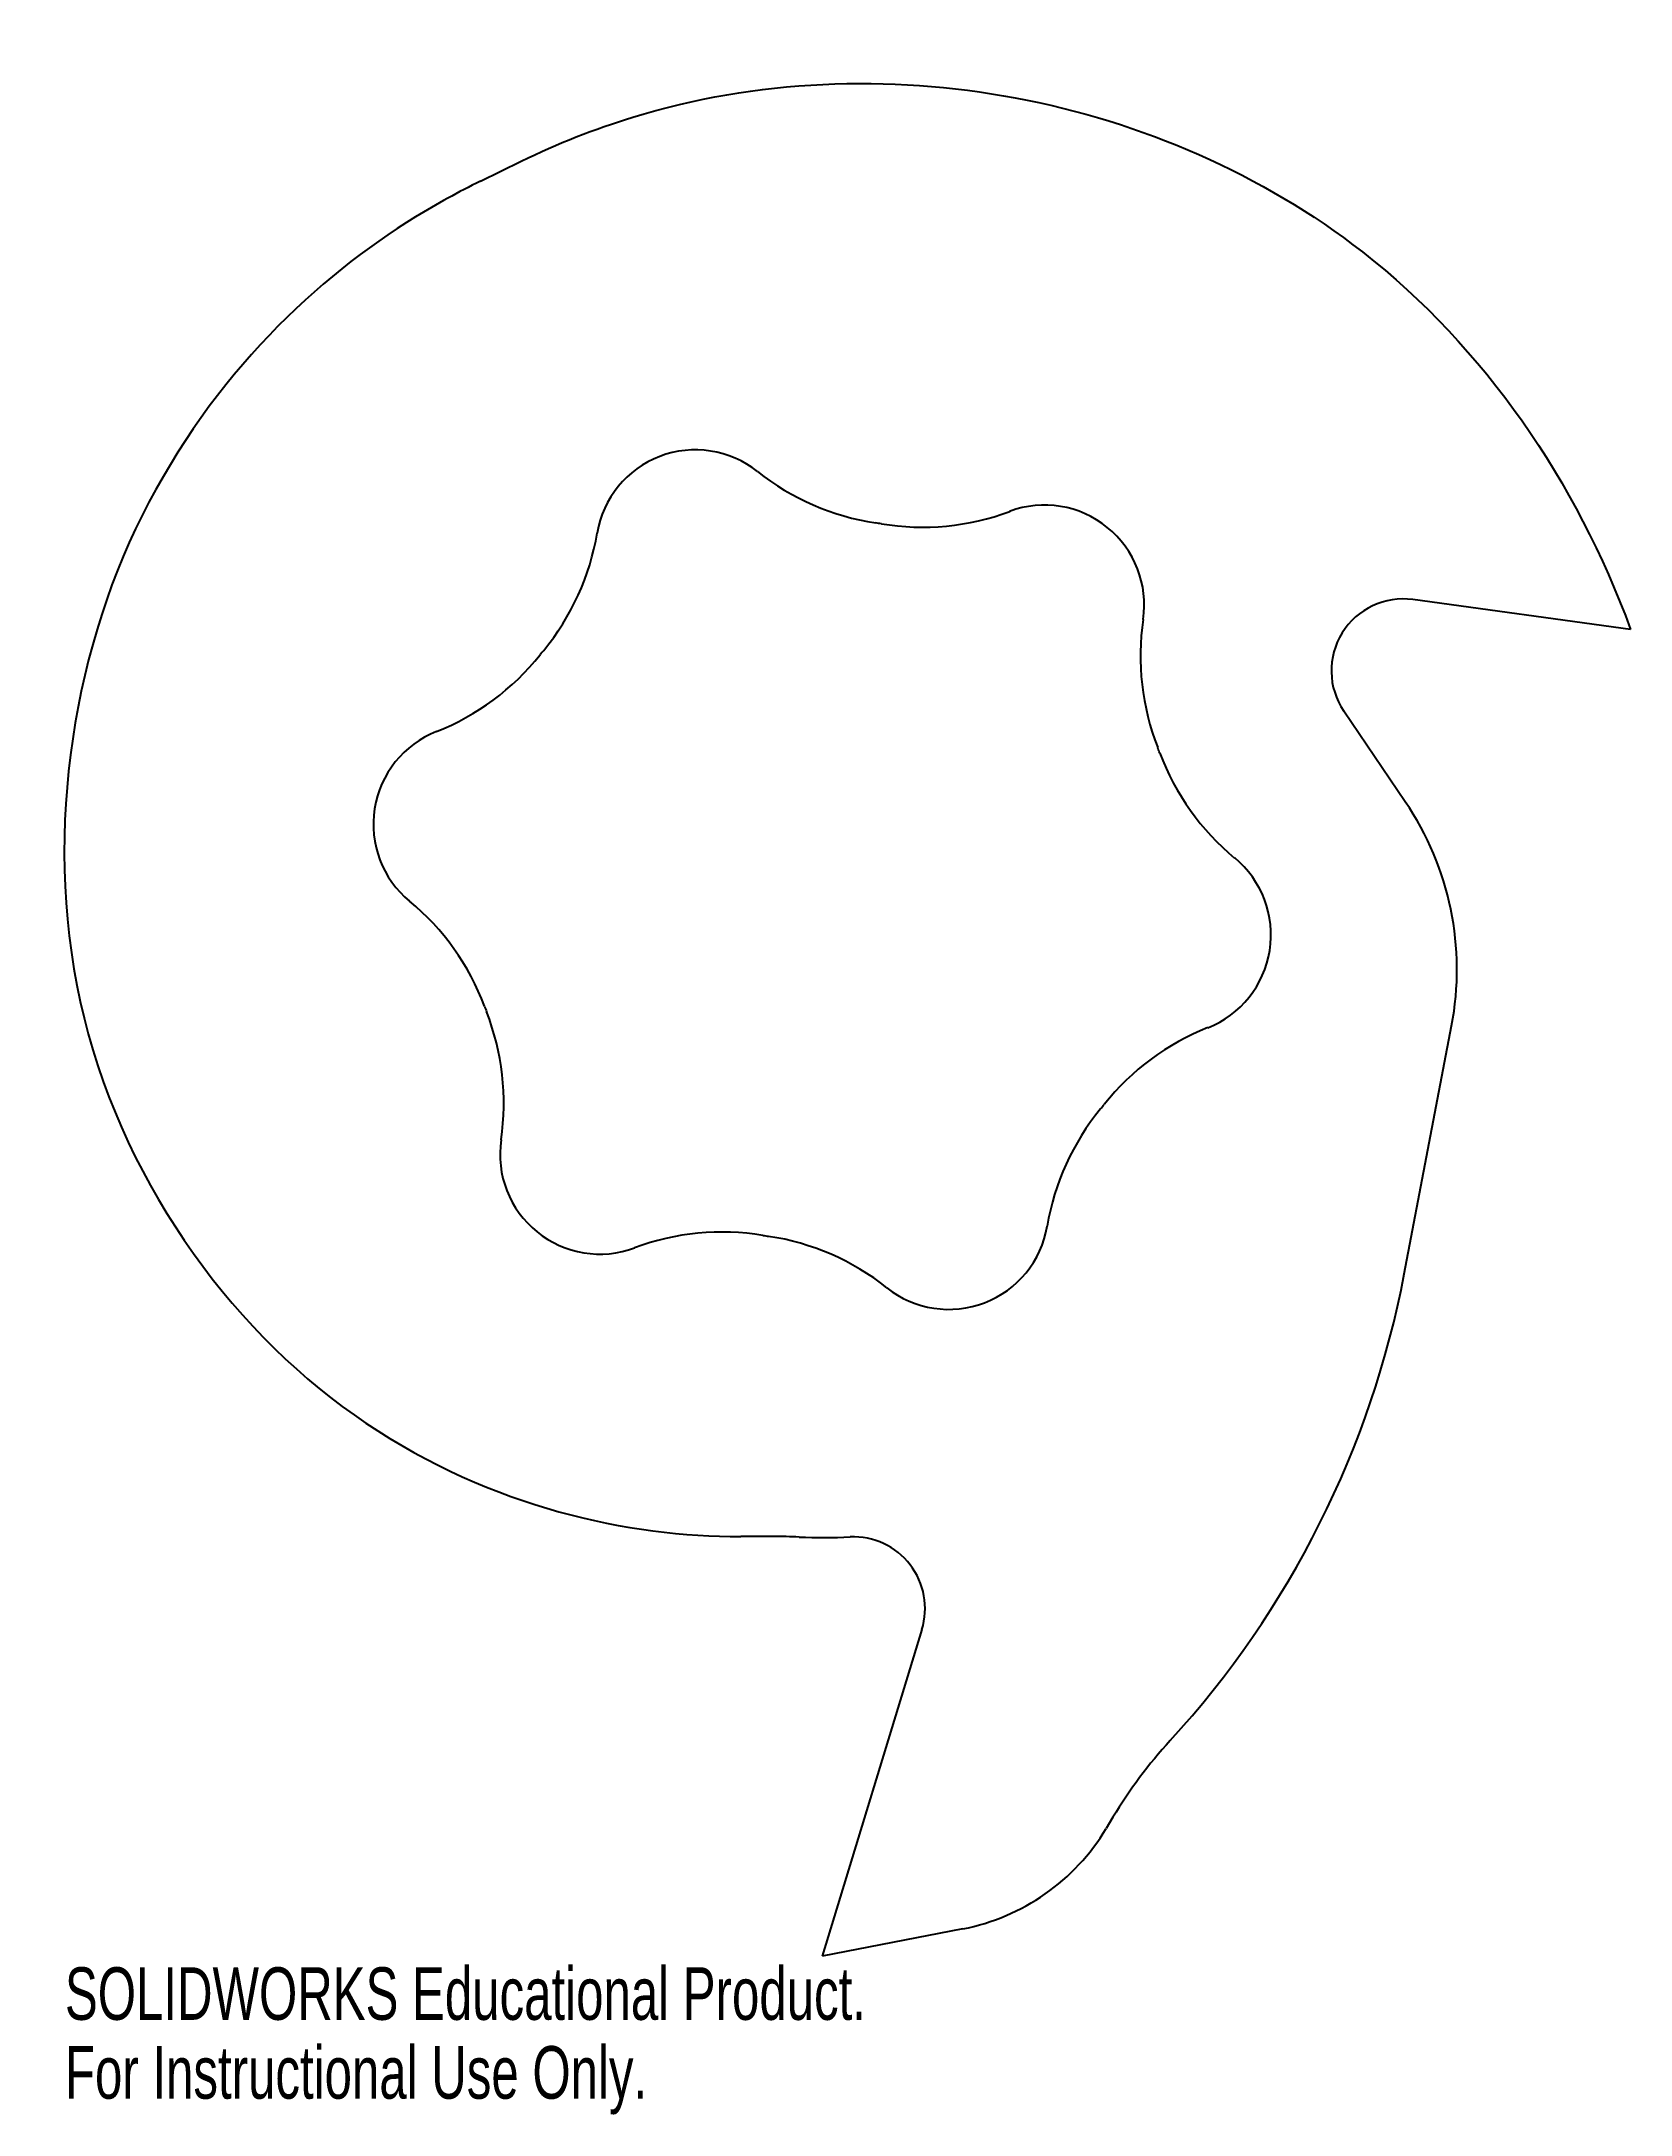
# Model space of a CAD drawing. Header units: millimetres. Extents: x -72 to 74, y -114 to 77.
import ezdxf

# ---------------------------------------------------------------- set-up
doc = ezdxf.new("R2010")
doc.units = ezdxf.units.MM
doc.styles.add('SLDTEXTSTYLE0', font='TXT', dxfattribs={"width": 0.7})

msp = doc.modelspace()

# ---------------------------------------------------------------- linework, layer by layer
at = {"color": 7, "linetype": 'Continuous', "lineweight": 25}
for p, q in [((-31.41, 64.23), (-27.67, 66.06)), ((74.36, 23), (54.33, 25.75)), ((53.64, 7.16), (47.98, 15.5)), ((53.55, -36.26), (57.9, -13.45)), ((-3.3, -60.41), (-7.48, -60.41)), ((9.18, -68.97), (0, -99)), ((26.75, -86.23), (26.14, -87.25)), ((12.94, -96.48), (0, -99))]:
    msp.add_line(p, q, dxfattribs=at)
for centre, radius, start, end in [((0, 0), 71.5, 116.0609, 121.5384), ((-11.65, 30.34), 9.18, 51.5858, 170.4142), ((8.34, 55.55), 23, 231.5858, 261.4572), ((20.45, 25.26), 9.18, 351.5858, 110.4142), ((0, 0), 33.17, 80.5428, 81.4572), ((9.23, 55.41), 23, 260.5428, 290.4142), ((-43.37, 35.7), 23, 320.5428, 350.4142), ((53.44, 19.21), 6.6, 82.1855, 214.1855), ((52.28, 20.55), 23, 171.5858, 201.4572), ((0, 0), 33.17, 140.5428, 141.4572), ((-43.94, 35), 23, 291.5858, 321.4572), ((-32.1, 5.08), 9.18, 111.5858, 230.4142), ((0, 0), 33.17, 20.5428, 21.4572), ((52.6, 19.71), 23, 200.5428, 230.4142), ((30.89, -8.29), 27.5, 349.1855, 34.1855), ((32.1, -5.08), 9.18, 291.5858, 50.4142), ((-52.6, -19.71), 23, 20.5428, 50.4142), ((0, 0), 33.17, 200.5428, 201.4572), ((-52.28, -20.55), 23, 351.5858, 21.4572), ((43.94, -35), 23, 111.5858, 141.4572), ((0, 0), 33.17, 320.5428, 321.4572), ((43.37, -35.7), 23, 140.5428, 170.4142), ((-20.45, -25.26), 9.18, 171.5858, 290.4142), ((11.65, -30.34), 9.18, 231.5858, 350.4142), ((-9.23, -55.41), 23, 80.5428, 110.4142), ((0, 0), 33.17, 260.5428, 261.4572), ((-8.34, -55.55), 23, 51.5858, 81.4572), ((-32.89, -19.75), 88, 317.5204, 349.1855), ((0, 0), 60.5, 268, 272.4514), ((2.87, -67.04), 6.6, 343, 92.4514), ((64.46, -108.89), 44, 137.5204, 149), ((9.16, -77.05), 19.8, 281, 329)]:
    msp.add_arc(centre, radius, start, end, dxfattribs=at)
for points, knots in [([(-27.67, 66.06), (-24.36, 67.68), (1.26, 77.85), (47.32, 68.94), (69.36, 36.64), (74.36, 23)], [0.4269248, 0.4269248, 0.4269248, 0.4269248, 0.4529955, 0.6217569, 0.7253894, 0.7253894, 0.7253894, 0.7253894]), ([(-37.4, 60.94), (-46.36, 55.44), (-56, 46.52), (-69.09, 20.46), (-71.81, 3.2), (-63.97, -28.61), (-53.65, -42.15), (-30.28, -57.81), (-17.79, -60.41), (-7.48, -60.41)], [0, 0, 0, 0, 0.25, 0.25, 0.5, 0.5, 0.75, 0.75, 1, 1, 1, 1])]:
    msp.add_open_spline(points, degree=3, knots=knots, dxfattribs=at)
msp.add_open_spline([(-2.11, -60.46), (-2.51, -60.45), (-2.9, -60.43), (-3.3, -60.41)], degree=3, dxfattribs=at)

# ---------------------------------------------------------------- texts
at = {"color": 7, "linetype": 'Continuous', "char_height": 4.8336, "attachment_point": 1, "style": 'SLDTEXTSTYLE0'}
for s, insert in [('SOLIDWORKS Educational Product.', (-69.65, -100.02)), ('For Instructional Use Only.', (-69.65, -107.27))]:
    msp.add_mtext(s, dxfattribs=dict(at, insert=insert))

doc.saveas('drawing.dxf')
